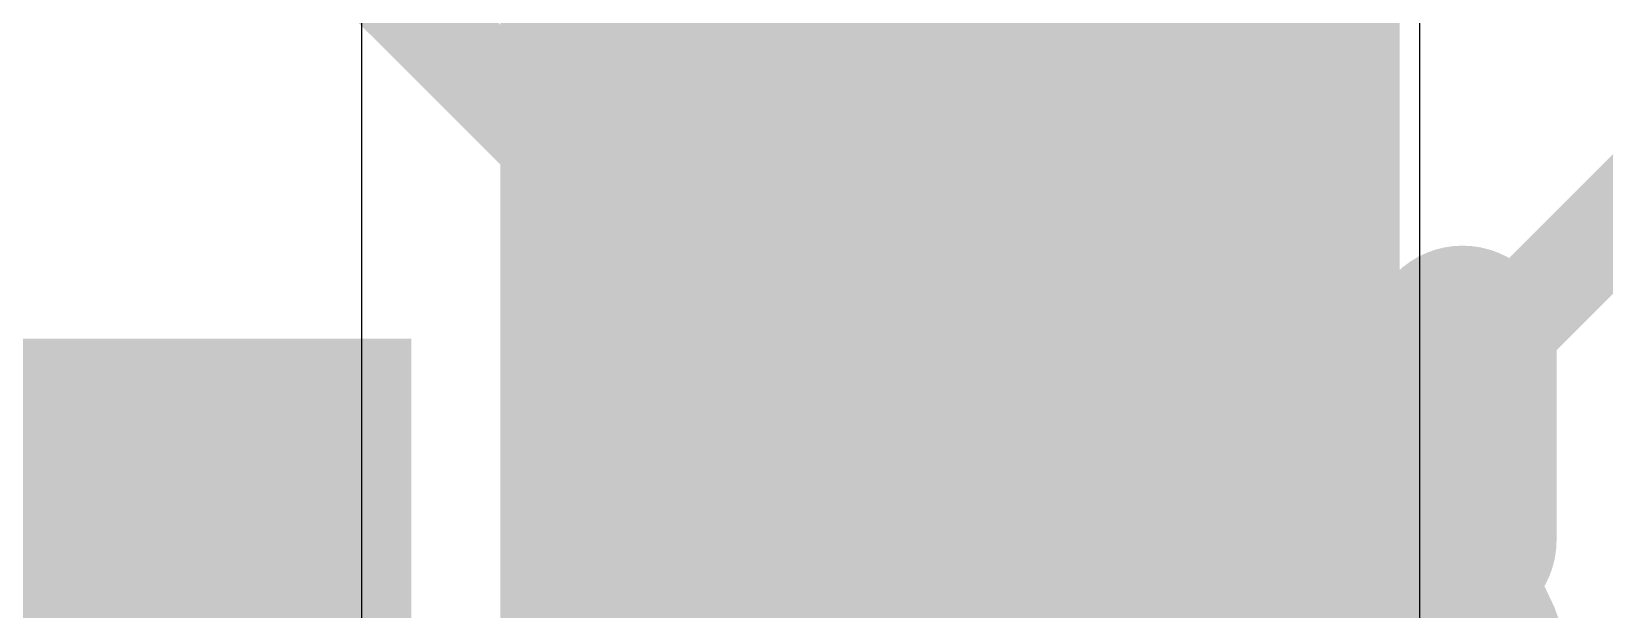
# Model space of a CAD drawing. Extents: x 56.2 to 141.8, y 48 to 96.4.
# Drawn here: x 73.369 to 77.412, y 58.942 to 60.429 of the extents above; entities that cross this region are included whole.
import ezdxf

# ---------------------------------------------------------------- set-up
doc = ezdxf.new("R2010")
doc.units = 0
doc.header["$MEASUREMENT"] = 0
for name, color, linetype in [('BOTTOMLAYER', 5, 'CONTINUOUS'), ('TOPLAYER', 1, 'CONTINUOUS'), ('TOPPASTE', 8, 'CONTINUOUS'), ('TOPSOLDER', 216, 'CONTINUOUS')]:
    doc.layers.add(name, color=color, linetype=linetype)

msp = doc.modelspace()

# ---------------------------------------------------------------- linework, layer by layer
at = {"layer": 'BOTTOMLAYER'}
for p, q in [((74.217543, 64.016771), (74.217543, 56.0324)), ((76.9366, 61.0616), (76.9366, 56.0832))]:
    msp.add_line(p, q, dxfattribs=at)
for points, const_width in [([(75.8698, 57.0992), (75.8698, 63.9572)], 2.000001), ([(69.6722, 59.1312), (73.2536, 59.1312)], 1.000001), ([(73.2536, 59.1312), (73.7108, 58.674)], 1.000001), ([(73.7108, 57.0738), (73.7108, 58.674)], 1.000001)]:
    msp.add_lwpolyline(points, dxfattribs=dict(at, const_width=const_width))
at = {"layer": 'BOTTOMLAYER', "const_width": 2.000001}
for points in [[(76.359936, 57.716336, -0.198912), (75.8698, 58.899626)], [(76.359936, 57.716336, -0.198912), (75.8698, 58.899626)], [(76.359936, 57.716336, -0.198912), (75.8698, 58.899626)], [(76.359936, 57.716336, -0.198912), (75.8698, 58.899626)], [(76.359936, 57.716336, -0.198912), (75.8698, 58.899626)], [(76.359936, 57.716336, -0.198912), (75.8698, 58.899626)], [(76.359936, 57.716336, -0.198912), (75.8698, 58.899626)], [(76.359936, 57.716336, -0.198912), (75.8698, 58.899626)], [(76.359936, 57.716336, -0.198912), (75.8698, 58.899626)], [(76.359936, 57.716336, -0.198912), (75.8698, 58.899626)], [(76.359936, 57.716336, -0.198912), (75.8698, 58.899626)], [(75.8698, 57.381574, -0.198912), (76.359936, 58.564864)], [(75.8698, 57.381574, -0.198912), (76.359936, 58.564864)], [(75.8698, 57.381574, -0.198912), (76.359936, 58.564864)], [(75.8698, 57.381574, -0.198912), (76.359936, 58.564864)], [(75.8698, 57.381574, -0.198912), (76.359936, 58.564864)], [(75.8698, 57.381574, -0.198912), (76.359936, 58.564864)], [(75.8698, 57.381574, -0.198912), (76.359936, 58.564864)], [(75.8698, 57.381574, -0.198912), (76.359936, 58.564864)], [(75.8698, 57.381574, -0.198912), (76.359936, 58.564864)], [(75.8698, 57.381574, -0.198912), (76.359936, 58.564864)], [(75.8698, 57.381574, -0.198912), (76.359936, 58.564864)], [(75.735264, 58.539464, -0.198912), (75.8698, 58.214669)], [(75.735264, 58.539464, -0.198912), (75.8698, 58.214669)], [(75.735264, 58.539464, -0.198912), (75.8698, 58.214669)], [(75.735264, 58.539464, -0.198912), (75.8698, 58.214669)], [(75.735264, 58.539464, -0.198912), (75.8698, 58.214669)], [(75.735264, 58.539464, -0.198912), (75.8698, 58.214669)], [(75.735264, 58.539464, -0.198912), (75.8698, 58.214669)], [(75.735264, 58.539464, -0.198912), (75.8698, 58.214669)], [(75.735264, 58.539464, -0.198912), (75.8698, 58.214669)], [(75.735264, 58.539464, -0.198912), (75.8698, 58.214669)], [(75.735264, 58.539464, -0.198912), (75.8698, 58.214669)], [(75.735264, 58.539464, -0.198912), (75.8698, 58.214669)], [(75.735264, 58.539464, -0.198912), (75.8698, 58.214669)], [(75.735264, 58.539464, -0.198912), (75.8698, 58.214669)], [(75.8698, 58.373231, -0.198912), (75.928136, 58.514064)], [(75.8698, 58.373231, -0.198912), (75.928136, 58.514064)], [(75.8698, 58.373231, -0.198912), (75.928136, 58.514064)], [(75.8698, 58.015731, -0.198912), (75.735264, 57.690936)], [(75.8698, 58.015731, -0.198912), (75.735264, 57.690936)], [(75.8698, 58.015731, -0.198912), (75.735264, 57.690936)], [(75.8698, 58.015731, -0.198912), (75.735264, 57.690936)], [(75.8698, 58.015731, -0.198912), (75.735264, 57.690936)], [(75.8698, 58.015731, -0.198912), (75.735264, 57.690936)], [(75.8698, 58.015731, -0.198912), (75.735264, 57.690936)], [(75.8698, 58.015731, -0.198912), (75.735264, 57.690936)], [(75.8698, 58.015731, -0.198912), (75.735264, 57.690936)], [(75.8698, 58.015731, -0.198912), (75.735264, 57.690936)], [(75.8698, 58.015731, -0.198912), (75.735264, 57.690936)], [(75.8698, 58.015731, -0.198912), (75.735264, 57.690936)], [(75.8698, 58.015731, -0.198912), (75.735264, 57.690936)], [(75.8698, 58.015731, -0.198912), (75.735264, 57.690936)]]:
    msp.add_lwpolyline(points, format="xyb", dxfattribs=at)
at = {"layer": 'BOTTOMLAYER', "const_width": 1.000001}
for points in [[(75.369801, 58.899626, 1), (76.369799, 58.899626, 1)], [(75.369801, 58.899626, 1), (76.369799, 58.899626, 1)], [(75.369801, 58.899626, 1), (76.369799, 58.899626, 1)], [(75.369801, 58.899626, 1), (76.369799, 58.899626, 1)], [(75.369801, 58.899626, 1), (76.369799, 58.899626, 1)], [(75.369801, 58.899626, 1), (76.369799, 58.899626, 1)], [(75.369801, 58.899626, 1), (76.369799, 58.899626, 1)], [(75.369801, 58.899626, 1), (76.369799, 58.899626, 1)], [(75.369801, 58.899626, 1), (76.369799, 58.899626, 1)], [(75.369801, 58.899626, 1), (76.369799, 58.899626, 1)], [(75.369801, 58.899626, 1), (76.369799, 58.899626, 1)], [(75.859937, 58.564864, 1), (76.859935, 58.564864, 1)], [(75.859937, 58.564864, 1), (76.859935, 58.564864, 1)], [(75.859937, 58.564864, 1), (76.859935, 58.564864, 1)], [(75.859937, 58.564864, 1), (76.859935, 58.564864, 1)], [(75.859937, 58.564864, 1), (76.859935, 58.564864, 1)], [(75.859937, 58.564864, 1), (76.859935, 58.564864, 1)], [(75.859937, 58.564864, 1), (76.859935, 58.564864, 1)], [(75.859937, 58.564864, 1), (76.859935, 58.564864, 1)], [(75.859937, 58.564864, 1), (76.859935, 58.564864, 1)], [(75.859937, 58.564864, 1), (76.859935, 58.564864, 1)], [(75.859937, 58.564864, 1), (76.859935, 58.564864, 1)], [(75.235265, 58.539464, 1), (76.235263, 58.539464, 1)], [(75.235265, 58.539464, 1), (76.235263, 58.539464, 1)], [(75.235265, 58.539464, 1), (76.235263, 58.539464, 1)], [(75.235265, 58.539464, 1), (76.235263, 58.539464, 1)], [(75.235265, 58.539464, 1), (76.235263, 58.539464, 1)], [(75.235265, 58.539464, 1), (76.235263, 58.539464, 1)], [(75.235265, 58.539464, 1), (76.235263, 58.539464, 1)], [(75.235265, 58.539464, 1), (76.235263, 58.539464, 1)], [(75.235265, 58.539464, 1), (76.235263, 58.539464, 1)], [(75.235265, 58.539464, 1), (76.235263, 58.539464, 1)], [(75.235265, 58.539464, 1), (76.235263, 58.539464, 1)], [(75.235265, 58.539464, 1), (76.235263, 58.539464, 1)], [(75.235265, 58.539464, 1), (76.235263, 58.539464, 1)], [(75.235265, 58.539464, 1), (76.235263, 58.539464, 1)], [(75.428137, 58.514064, 1), (76.428135, 58.514064, 1)], [(75.428137, 58.514064, 1), (76.428135, 58.514064, 1)], [(75.428137, 58.514064, 1), (76.428135, 58.514064, 1)], [(75.369801, 58.373231, 1), (76.369799, 58.373231, 1)], [(75.369801, 58.373231, 1), (76.369799, 58.373231, 1)], [(75.369801, 58.373231, 1), (76.369799, 58.373231, 1)], [(75.369801, 58.214669, 1), (76.369799, 58.214669, 1)], [(75.369801, 58.214669, 1), (76.369799, 58.214669, 1)], [(75.369801, 58.214669, 1), (76.369799, 58.214669, 1)], [(75.369801, 58.214669, 1), (76.369799, 58.214669, 1)], [(75.369801, 58.214669, 1), (76.369799, 58.214669, 1)], [(75.369801, 58.214669, 1), (76.369799, 58.214669, 1)], [(75.369801, 58.214669, 1), (76.369799, 58.214669, 1)], [(75.369801, 58.214669, 1), (76.369799, 58.214669, 1)], [(75.369801, 58.214669, 1), (76.369799, 58.214669, 1)], [(75.369801, 58.214669, 1), (76.369799, 58.214669, 1)], [(75.369801, 58.214669, 1), (76.369799, 58.214669, 1)], [(75.369801, 58.214669, 1), (76.369799, 58.214669, 1)], [(75.369801, 58.214669, 1), (76.369799, 58.214669, 1)], [(75.369801, 58.214669, 1), (76.369799, 58.214669, 1)], [(75.369801, 58.015731, 1), (76.369799, 58.015731, 1)], [(75.369801, 58.015731, 1), (76.369799, 58.015731, 1)], [(75.369801, 58.015731, 1), (76.369799, 58.015731, 1)], [(75.369801, 58.015731, 1), (76.369799, 58.015731, 1)], [(75.369801, 58.015731, 1), (76.369799, 58.015731, 1)], [(75.369801, 58.015731, 1), (76.369799, 58.015731, 1)], [(75.369801, 58.015731, 1), (76.369799, 58.015731, 1)], [(75.369801, 58.015731, 1), (76.369799, 58.015731, 1)], [(75.369801, 58.015731, 1), (76.369799, 58.015731, 1)], [(75.369801, 58.015731, 1), (76.369799, 58.015731, 1)], [(75.369801, 58.015731, 1), (76.369799, 58.015731, 1)], [(75.369801, 58.015731, 1), (76.369799, 58.015731, 1)], [(75.369801, 58.015731, 1), (76.369799, 58.015731, 1)], [(75.369801, 58.015731, 1), (76.369799, 58.015731, 1)]]:
    msp.add_lwpolyline(points, format="xyb", close=True, dxfattribs=at)
at = {"layer": 'BOTTOMLAYER'}
for points in [[(74.5744, 56.0324), (76.8858, 56.0324), (74.5744, 66.1924), (76.8858, 66.1924)], [(73.025, 55.499), (74.3458, 55.499), (73.025, 59.6392), (74.3458, 59.6392)]]:
    msp.add_solid(points, dxfattribs=at)
at = {"layer": 'TOPLAYER'}
for points, const_width in [([(75.547474, 59.1058), (75.547474, 61.561602)], 0.299999), ([(73.3552, 61.485402), (75.047602, 59.793)], 0.254), ([(76.0476, 59.834402), (77.6478, 61.434602)], 0.254), ([(77.047598, 59.546998), (77.800398, 60.299798)], 0.254), ([(76.0476, 59.378596), (76.0476, 59.834402)], 0.254), ([(75.047602, 59.378596), (75.047602, 59.793)], 0.254), ([(75.047602, 59.12073), (75.047602, 59.636462)], 0.28001), ([(75.547474, 59.12073), (75.547474, 59.636462)], 0.28001), ([(76.0476, 59.12073), (76.0476, 59.636462)], 0.28001), ([(76.547472, 58.284872), (76.547472, 59.6392)], 0.299999), ([(76.547472, 59.12073), (76.547472, 59.636462)], 0.28001), ([(77.047598, 59.12073), (77.047598, 59.636462)], 0.28001), ([(77.047598, 59.1312), (77.047598, 59.546998)], 0.254)]:
    msp.add_lwpolyline(points, dxfattribs=dict(at, const_width=const_width))
at = {"layer": 'TOPLAYER', "const_width": 0.254}
for points in [[(76.060605, 59.636462, -0.198912), (76.209766, 59.99657)], [(76.060605, 59.636462, -0.198912), (76.209766, 59.99657)], [(76.060605, 59.636462, -0.198912), (76.209766, 59.99657)], [(76.060605, 59.636462, -0.198912), (76.209766, 59.99657)], [(76.060605, 59.636462, -0.198912), (76.209766, 59.99657)], [(76.060605, 59.636462, -0.198912), (76.209766, 59.99657)], [(76.060605, 59.636462, -0.198912), (76.209766, 59.99657)], [(76.060605, 59.636462, -0.198912), (76.209766, 59.99657)], [(76.060605, 59.636462, -0.198912), (76.209766, 59.99657)], [(76.060605, 59.636462, -0.198912), (76.209766, 59.99657)], [(76.060605, 59.636462, -0.198912), (76.209766, 59.99657)], [(76.060605, 59.636462, -0.198912), (76.209766, 59.99657)], [(76.060605, 59.636462, -0.198912), (76.209766, 59.99657)], [(76.060605, 59.636462, -0.198912), (76.209766, 59.99657)], [(74.914712, 59.925887, -0.198912), (75.034597, 59.636462)], [(74.914712, 59.925887, -0.198912), (75.034597, 59.636462)], [(74.914712, 59.925887, -0.198912), (75.034597, 59.636462)], [(74.914712, 59.925887, -0.198912), (75.034597, 59.636462)], [(74.914712, 59.925887, -0.198912), (75.034597, 59.636462)], [(74.914712, 59.925887, -0.198912), (75.034597, 59.636462)], [(74.914712, 59.925887, -0.198912), (75.034597, 59.636462)], [(74.914712, 59.925887, -0.198912), (75.034597, 59.636462)], [(74.914712, 59.925887, -0.198912), (75.034597, 59.636462)], [(74.914712, 59.925887, -0.198912), (75.034597, 59.636462)], [(74.914712, 59.925887, -0.198912), (75.034597, 59.636462)], [(74.914712, 59.925887, -0.198912), (75.034597, 59.636462)], [(74.914712, 59.925887, -0.198912), (75.034597, 59.636462)], [(74.914712, 59.925887, -0.198912), (75.034597, 59.636462)], [(77.222523, 59.721923, -0.198912), (77.047598, 59.649467)], [(77.222523, 59.721923, -0.198912), (77.047598, 59.649467)], [(77.222523, 59.721923, -0.198912), (77.047598, 59.649467)], [(77.222523, 59.721923, -0.198912), (77.047598, 59.649467)], [(77.222523, 59.721923, -0.198912), (77.047598, 59.649467)], [(77.222523, 59.721923, -0.198912), (77.047598, 59.649467)], [(77.222523, 59.721923, -0.198912), (77.047598, 59.649467)], [(77.222523, 59.721923, -0.198912), (77.047598, 59.649467)], [(77.222523, 59.721923, -0.198912), (77.047598, 59.649467)], [(77.222523, 59.721923, -0.198912), (77.047598, 59.649467)], [(77.222523, 59.721923, -0.198912), (77.047598, 59.649467)], [(77.222523, 59.721923, -0.198912), (77.047598, 59.649467)], [(77.222523, 59.721923, -0.198912), (77.047598, 59.649467)], [(77.222523, 59.721923, -0.198912), (77.047598, 59.649467)]]:
    msp.add_lwpolyline(points, format="xyb", dxfattribs=at)
at = {"layer": 'TOPLAYER'}
for points, const_width in [([(76.146266, 59.99657, 1), (76.273266, 59.99657, 1)], 0.127), ([(76.146266, 59.99657, 1), (76.273266, 59.99657, 1)], 0.127), ([(76.146266, 59.99657, 1), (76.273266, 59.99657, 1)], 0.127), ([(76.146266, 59.99657, 1), (76.273266, 59.99657, 1)], 0.127), ([(76.146266, 59.99657, 1), (76.273266, 59.99657, 1)], 0.127), ([(76.146266, 59.99657, 1), (76.273266, 59.99657, 1)], 0.127), ([(76.146266, 59.99657, 1), (76.273266, 59.99657, 1)], 0.127), ([(76.146266, 59.99657, 1), (76.273266, 59.99657, 1)], 0.127), ([(76.146266, 59.99657, 1), (76.273266, 59.99657, 1)], 0.127), ([(76.146266, 59.99657, 1), (76.273266, 59.99657, 1)], 0.127), ([(76.146266, 59.99657, 1), (76.273266, 59.99657, 1)], 0.127), ([(76.146266, 59.99657, 1), (76.273266, 59.99657, 1)], 0.127), ([(76.146266, 59.99657, 1), (76.273266, 59.99657, 1)], 0.127), ([(76.146266, 59.99657, 1), (76.273266, 59.99657, 1)], 0.127), ([(74.851212, 59.925887, 1), (74.978212, 59.925887, 1)], 0.127), ([(74.851212, 59.925887, 1), (74.978212, 59.925887, 1)], 0.127), ([(74.851212, 59.925887, 1), (74.978212, 59.925887, 1)], 0.127), ([(74.851212, 59.925887, 1), (74.978212, 59.925887, 1)], 0.127), ([(74.851212, 59.925887, 1), (74.978212, 59.925887, 1)], 0.127), ([(74.851212, 59.925887, 1), (74.978212, 59.925887, 1)], 0.127), ([(74.851212, 59.925887, 1), (74.978212, 59.925887, 1)], 0.127), ([(74.851212, 59.925887, 1), (74.978212, 59.925887, 1)], 0.127), ([(74.851212, 59.925887, 1), (74.978212, 59.925887, 1)], 0.127), ([(74.851212, 59.925887, 1), (74.978212, 59.925887, 1)], 0.127), ([(74.851212, 59.925887, 1), (74.978212, 59.925887, 1)], 0.127), ([(74.851212, 59.925887, 1), (74.978212, 59.925887, 1)], 0.127), ([(74.851212, 59.925887, 1), (74.978212, 59.925887, 1)], 0.127), ([(74.851212, 59.925887, 1), (74.978212, 59.925887, 1)], 0.127), ([(77.159023, 59.721923, 1), (77.286023, 59.721923, 1)], 0.127), ([(77.159023, 59.721923, 1), (77.286023, 59.721923, 1)], 0.127), ([(77.159023, 59.721923, 1), (77.286023, 59.721923, 1)], 0.127), ([(77.159023, 59.721923, 1), (77.286023, 59.721923, 1)], 0.127), ([(77.159023, 59.721923, 1), (77.286023, 59.721923, 1)], 0.127), ([(77.159023, 59.721923, 1), (77.286023, 59.721923, 1)], 0.127), ([(77.159023, 59.721923, 1), (77.286023, 59.721923, 1)], 0.127), ([(77.159023, 59.721923, 1), (77.286023, 59.721923, 1)], 0.127), ([(77.159023, 59.721923, 1), (77.286023, 59.721923, 1)], 0.127), ([(77.159023, 59.721923, 1), (77.286023, 59.721923, 1)], 0.127), ([(77.159023, 59.721923, 1), (77.286023, 59.721923, 1)], 0.127), ([(77.159023, 59.721923, 1), (77.286023, 59.721923, 1)], 0.127), ([(77.159023, 59.721923, 1), (77.286023, 59.721923, 1)], 0.127), ([(77.159023, 59.721923, 1), (77.286023, 59.721923, 1)], 0.127), ([(74.971097, 59.636462, 1), (75.098097, 59.636462, 1)], 0.127), ([(74.971097, 59.636462, 1), (75.098097, 59.636462, 1)], 0.127), ([(74.971097, 59.636462, 1), (75.098097, 59.636462, 1)], 0.127), ([(74.971097, 59.636462, 1), (75.098097, 59.636462, 1)], 0.127), ([(74.971097, 59.636462, 1), (75.098097, 59.636462, 1)], 0.127), ([(74.971097, 59.636462, 1), (75.098097, 59.636462, 1)], 0.127), ([(74.971097, 59.636462, 1), (75.098097, 59.636462, 1)], 0.127), ([(74.971097, 59.636462, 1), (75.098097, 59.636462, 1)], 0.127), ([(74.971097, 59.636462, 1), (75.098097, 59.636462, 1)], 0.127), ([(74.971097, 59.636462, 1), (75.098097, 59.636462, 1)], 0.127), ([(74.971097, 59.636462, 1), (75.098097, 59.636462, 1)], 0.127), ([(74.971097, 59.636462, 1), (75.098097, 59.636462, 1)], 0.127), ([(74.971097, 59.636462, 1), (75.098097, 59.636462, 1)], 0.127), ([(74.971097, 59.636462, 1), (75.098097, 59.636462, 1)], 0.127), ([(74.9776, 59.636462, 1), (75.117604, 59.636462, 1)], 0.140005), ([(75.477472, 59.636462, 1), (75.617476, 59.636462, 1)], 0.140005), ([(75.977598, 59.636462, 1), (76.117602, 59.636462, 1)], 0.140005), ([(75.997105, 59.636462, 1), (76.124105, 59.636462, 1)], 0.127), ([(75.997105, 59.636462, 1), (76.124105, 59.636462, 1)], 0.127), ([(75.997105, 59.636462, 1), (76.124105, 59.636462, 1)], 0.127), ([(75.997105, 59.636462, 1), (76.124105, 59.636462, 1)], 0.127), ([(75.997105, 59.636462, 1), (76.124105, 59.636462, 1)], 0.127), ([(75.997105, 59.636462, 1), (76.124105, 59.636462, 1)], 0.127), ([(75.997105, 59.636462, 1), (76.124105, 59.636462, 1)], 0.127), ([(75.997105, 59.636462, 1), (76.124105, 59.636462, 1)], 0.127), ([(75.997105, 59.636462, 1), (76.124105, 59.636462, 1)], 0.127), ([(75.997105, 59.636462, 1), (76.124105, 59.636462, 1)], 0.127), ([(75.997105, 59.636462, 1), (76.124105, 59.636462, 1)], 0.127), ([(75.997105, 59.636462, 1), (76.124105, 59.636462, 1)], 0.127), ([(75.997105, 59.636462, 1), (76.124105, 59.636462, 1)], 0.127), ([(75.997105, 59.636462, 1), (76.124105, 59.636462, 1)], 0.127), ([(76.47747, 59.636462, 1), (76.617474, 59.636462, 1)], 0.140005), ([(76.977596, 59.636462, 1), (77.1176, 59.636462, 1)], 0.140005), ([(76.984098, 59.649467, 1), (77.111098, 59.649467, 1)], 0.127), ([(76.984098, 59.649467, 1), (77.111098, 59.649467, 1)], 0.127), ([(76.984098, 59.649467, 1), (77.111098, 59.649467, 1)], 0.127), ([(76.984098, 59.649467, 1), (77.111098, 59.649467, 1)], 0.127), ([(76.984098, 59.649467, 1), (77.111098, 59.649467, 1)], 0.127), ([(76.984098, 59.649467, 1), (77.111098, 59.649467, 1)], 0.127), ([(76.984098, 59.649467, 1), (77.111098, 59.649467, 1)], 0.127), ([(76.984098, 59.649467, 1), (77.111098, 59.649467, 1)], 0.127), ([(76.984098, 59.649467, 1), (77.111098, 59.649467, 1)], 0.127), ([(76.984098, 59.649467, 1), (77.111098, 59.649467, 1)], 0.127), ([(76.984098, 59.649467, 1), (77.111098, 59.649467, 1)], 0.127), ([(76.984098, 59.649467, 1), (77.111098, 59.649467, 1)], 0.127), ([(76.984098, 59.649467, 1), (77.111098, 59.649467, 1)], 0.127), ([(76.984098, 59.649467, 1), (77.111098, 59.649467, 1)], 0.127), ([(74.9776, 59.12073, 1), (75.117604, 59.12073, 1)], 0.140005), ([(75.477472, 59.12073, 1), (75.617476, 59.12073, 1)], 0.140005), ([(75.977598, 59.12073, 1), (76.117602, 59.12073, 1)], 0.140005), ([(76.47747, 59.12073, 1), (76.617474, 59.12073, 1)], 0.140005), ([(76.977596, 59.12073, 1), (77.1176, 59.12073, 1)], 0.140005)]:
    msp.add_lwpolyline(points, format="xyb", close=True, dxfattribs=dict(at, const_width=const_width))
msp.add_solid([(75.2602, 60.1472), (75.8444, 60.1472), (75.2602, 61.8998), (75.8444, 61.8998)], dxfattribs=at)
at = {"layer": 'TOPPASTE', "const_width": 0.28001}
for points in [[(75.047602, 59.12073), (75.047602, 59.636462)], [(75.547474, 59.12073), (75.547474, 59.636462)], [(76.0476, 59.12073), (76.0476, 59.636462)], [(76.547472, 59.12073), (76.547472, 59.636462)], [(77.047598, 59.12073), (77.047598, 59.636462)]]:
    msp.add_lwpolyline(points, dxfattribs=at)
at = {"layer": 'TOPPASTE', "const_width": 0.140005}
for points in [[(74.9776, 59.636462, 1), (75.117604, 59.636462, 1)], [(75.477472, 59.636462, 1), (75.617476, 59.636462, 1)], [(75.977598, 59.636462, 1), (76.117602, 59.636462, 1)], [(76.47747, 59.636462, 1), (76.617474, 59.636462, 1)], [(76.977596, 59.636462, 1), (77.1176, 59.636462, 1)], [(74.9776, 59.12073, 1), (75.117604, 59.12073, 1)], [(75.477472, 59.12073, 1), (75.617476, 59.12073, 1)], [(75.977598, 59.12073, 1), (76.117602, 59.12073, 1)], [(76.47747, 59.12073, 1), (76.617474, 59.12073, 1)], [(76.977596, 59.12073, 1), (77.1176, 59.12073, 1)]]:
    msp.add_lwpolyline(points, format="xyb", close=True, dxfattribs=at)
at = {"layer": 'TOPSOLDER', "const_width": 0.48321}
for points in [[(75.047602, 59.12073), (75.047602, 59.636462)], [(75.547474, 59.12073), (75.547474, 59.636462)], [(76.0476, 59.12073), (76.0476, 59.636462)], [(76.547472, 59.12073), (76.547472, 59.636462)], [(77.047598, 59.12073), (77.047598, 59.636462)]]:
    msp.add_lwpolyline(points, dxfattribs=at)
at = {"layer": 'TOPSOLDER', "const_width": 0.241605}
for points in [[(74.9268, 59.636462, 1), (75.168404, 59.636462, 1)], [(75.426672, 59.636462, 1), (75.668276, 59.636462, 1)], [(75.926798, 59.636462, 1), (76.168402, 59.636462, 1)], [(76.42667, 59.636462, 1), (76.668274, 59.636462, 1)], [(76.926796, 59.636462, 1), (77.1684, 59.636462, 1)], [(74.9268, 59.12073, 1), (75.168404, 59.12073, 1)], [(75.426672, 59.12073, 1), (75.668276, 59.12073, 1)], [(75.926798, 59.12073, 1), (76.168402, 59.12073, 1)], [(76.42667, 59.12073, 1), (76.668274, 59.12073, 1)], [(76.926796, 59.12073, 1), (77.1684, 59.12073, 1)]]:
    msp.add_lwpolyline(points, format="xyb", close=True, dxfattribs=at)

doc.saveas('drawing.dxf')
